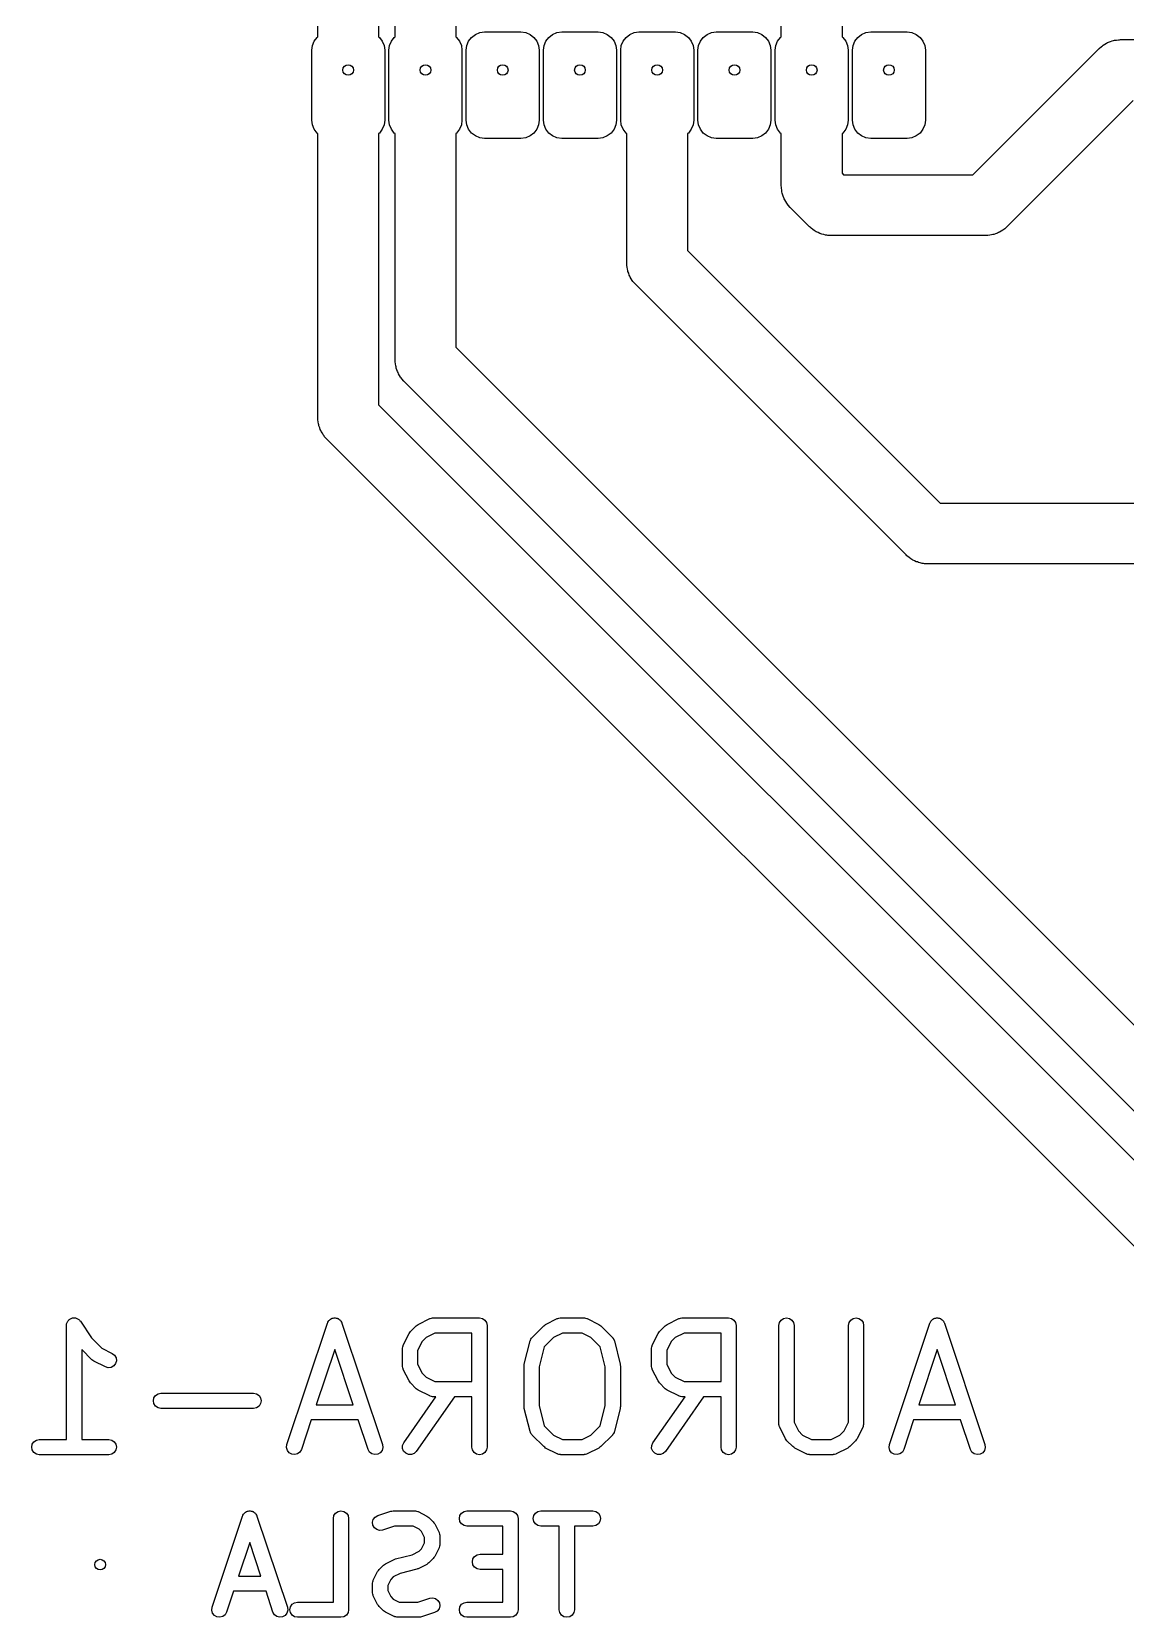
# Model space of a CAD drawing. Extents: x 3.77 to 7.14, y -5.39 to -1.99.
# Drawn here: x 3.765 to 5.181, y -5.328 to -3.275 of the extents above; entities that cross this region are included whole.
import ezdxf

# ---------------------------------------------------------------- set-up
doc = ezdxf.new("R2010")
doc.units = 0
doc.header["$MEASUREMENT"] = 0
doc.layers.add('BLACK', color=7, linetype='CONTINUOUS')

msp = doc.modelspace()

# ---------------------------------------------------------------- linework, layer by layer
at = {"layer": 'BLACK', "linetype": 'CONTINUOUS'}
for p, q in [((4.13092, -3.2876), (4.13467, -3.28271)), ((4.13467, -3.28271), (4.13563, -3.28197)), ((4.13563, -3.28197), (4.13563, -3.26803)), ((4.21437, -3.26803), (4.21437, -3.28197)), ((4.21437, -3.28197), (4.21533, -3.28271)), ((4.21533, -3.28271), (4.21908, -3.2876)), ((4.23092, -3.2876), (4.23467, -3.28271)), ((4.23467, -3.28271), (4.23563, -3.28197)), ((4.23563, -3.28197), (4.23563, -3.26803)), ((4.31437, -3.26803), (4.31437, -3.28197)), ((4.31437, -3.28197), (4.31533, -3.28271)), ((4.31533, -3.28271), (4.31908, -3.2876)), ((4.33092, -3.2876), (4.33467, -3.28271)), ((4.33467, -3.28271), (4.33957, -3.27895)), ((4.33957, -3.27895), (4.34526, -3.27659)), ((4.34526, -3.27659), (4.35138, -3.27579)), ((4.35138, -3.27579), (4.39862, -3.27579)), ((4.39862, -3.27579), (4.40474, -3.27659)), ((4.40474, -3.27659), (4.41043, -3.27895)), ((4.41043, -3.27895), (4.41533, -3.28271)), ((4.41533, -3.28271), (4.41908, -3.2876)), ((4.43092, -3.2876), (4.43467, -3.28271)), ((4.43467, -3.28271), (4.43957, -3.27895)), ((4.43957, -3.27895), (4.44526, -3.27659)), ((4.44526, -3.27659), (4.45138, -3.27579)), ((4.45138, -3.27579), (4.49862, -3.27579)), ((4.49862, -3.27579), (4.50474, -3.27659)), ((4.50474, -3.27659), (4.51043, -3.27895)), ((4.51043, -3.27895), (4.51533, -3.28271)), ((4.51533, -3.28271), (4.51908, -3.2876)), ((4.53092, -3.2876), (4.53467, -3.28271)), ((4.53467, -3.28271), (4.53957, -3.27895)), ((4.53957, -3.27895), (4.54526, -3.27659)), ((4.54526, -3.27659), (4.55138, -3.27579)), ((4.55138, -3.27579), (4.59862, -3.27579)), ((4.59862, -3.27579), (4.60474, -3.27659)), ((4.60474, -3.27659), (4.61043, -3.27895)), ((4.61043, -3.27895), (4.61533, -3.28271)), ((4.61533, -3.28271), (4.61908, -3.2876)), ((4.63092, -3.2876), (4.63467, -3.28271)), ((4.63467, -3.28271), (4.63957, -3.27895)), ((4.63957, -3.27895), (4.64526, -3.27659)), ((4.64526, -3.27659), (4.65138, -3.27579)), ((4.65138, -3.27579), (4.69862, -3.27579)), ((4.69862, -3.27579), (4.70474, -3.27659)), ((4.70474, -3.27659), (4.71043, -3.27895)), ((4.71043, -3.27895), (4.71533, -3.28271)), ((4.71533, -3.28271), (4.71908, -3.2876)), ((4.73092, -3.2876), (4.73467, -3.28271)), ((4.73467, -3.28271), (4.73563, -3.28197)), ((4.73563, -3.28197), (4.73563, -3.26803)), ((4.81437, -3.26803), (4.81437, -3.28197)), ((4.81437, -3.28197), (4.81533, -3.28271)), ((4.81533, -3.28271), (4.81908, -3.2876)), ((4.83092, -3.2876), (4.83467, -3.28271)), ((4.83467, -3.28271), (4.83957, -3.27895)), ((4.83957, -3.27895), (4.84526, -3.27659)), ((4.84526, -3.27659), (4.85138, -3.27579)), ((4.85138, -3.27579), (4.89862, -3.27579)), ((4.89862, -3.27579), (4.90474, -3.27659)), ((4.90474, -3.27659), (4.91043, -3.27895)), ((4.91043, -3.27895), (4.91533, -3.28271)), ((4.91533, -3.28271), (4.91908, -3.2876)), ((4.12776, -3.29941), (4.12856, -3.2933)), ((4.12776, -3.38996), (4.12776, -3.29941)), ((4.12856, -3.2933), (4.13092, -3.2876)), ((4.21908, -3.2876), (4.22144, -3.2933)), ((4.22144, -3.2933), (4.22224, -3.29941)), ((4.22224, -3.29941), (4.22224, -3.38996)), ((4.22776, -3.29941), (4.22856, -3.2933)), ((4.22776, -3.38996), (4.22776, -3.29941)), ((4.22856, -3.2933), (4.23092, -3.2876)), ((4.31908, -3.2876), (4.32144, -3.2933)), ((4.32144, -3.2933), (4.32224, -3.29941)), ((4.32224, -3.29941), (4.32224, -3.38996)), ((4.32776, -3.29941), (4.32856, -3.2933)), ((4.32776, -3.38996), (4.32776, -3.29941)), ((4.32856, -3.2933), (4.33092, -3.2876)), ((4.41908, -3.2876), (4.42144, -3.2933)), ((4.42144, -3.2933), (4.42224, -3.29941)), ((4.42224, -3.29941), (4.42224, -3.38996)), ((4.42776, -3.29941), (4.42856, -3.2933)), ((4.42776, -3.38996), (4.42776, -3.29941)), ((4.42856, -3.2933), (4.43092, -3.2876)), ((4.51908, -3.2876), (4.52144, -3.2933)), ((4.52144, -3.2933), (4.52224, -3.29941)), ((4.52224, -3.29941), (4.52224, -3.38996)), ((4.52776, -3.29941), (4.52856, -3.2933)), ((4.52776, -3.38996), (4.52776, -3.29941)), ((4.52856, -3.2933), (4.53092, -3.2876)), ((4.61908, -3.2876), (4.62144, -3.2933)), ((4.62144, -3.2933), (4.62224, -3.29941)), ((4.62224, -3.29941), (4.62224, -3.38996)), ((4.62776, -3.29941), (4.62856, -3.2933)), ((4.62776, -3.38996), (4.62776, -3.29941)), ((4.62856, -3.2933), (4.63092, -3.2876)), ((4.71908, -3.2876), (4.72144, -3.2933)), ((4.72144, -3.2933), (4.72224, -3.29941)), ((4.72224, -3.29941), (4.72224, -3.38996)), ((4.72776, -3.29941), (4.72856, -3.2933)), ((4.72776, -3.38996), (4.72776, -3.29941)), ((4.72856, -3.2933), (4.73092, -3.2876)), ((4.81908, -3.2876), (4.82144, -3.2933)), ((4.82144, -3.2933), (4.82224, -3.29941)), ((4.82224, -3.29941), (4.82224, -3.38996)), ((4.82776, -3.29941), (4.82856, -3.2933)), ((4.82776, -3.38996), (4.82776, -3.29941)), ((4.82856, -3.2933), (4.83092, -3.2876)), ((4.91908, -3.2876), (4.92144, -3.2933)), ((4.92144, -3.2933), (4.92224, -3.29941)), ((4.92224, -3.29941), (4.92224, -3.38996)), ((4.98369, -3.46063), (5.14716, -3.29716)), ((5.14716, -3.29716), (5.15012, -3.29449)), ((5.15012, -3.29449), (5.15137, -3.29366)), ((5.15137, -3.29366), (5.15251, -3.29269)), ((5.15251, -3.29269), (5.15469, -3.29148)), ((5.15469, -3.29148), (5.15677, -3.2901)), ((5.15677, -3.2901), (5.15816, -3.28955)), ((5.15816, -3.28955), (5.15947, -3.28882)), ((5.15947, -3.28882), (5.16185, -3.28807)), ((5.16185, -3.28807), (5.16417, -3.28715)), ((5.16417, -3.28715), (5.16564, -3.28688)), ((5.16564, -3.28688), (5.16707, -3.28644)), ((5.16707, -3.28644), (5.16956, -3.28618)), ((5.16956, -3.28618), (5.17201, -3.28574)), ((5.17201, -3.28574), (5.17351, -3.28578)), ((5.17351, -3.28578), (5.175, -3.28563)), ((5.175, -3.28563), (5.19652, -3.28563)), ((5.19131, -3.36437), (5.02784, -3.52784)), ((4.12856, -3.39607), (4.12776, -3.38996)), ((4.13092, -3.40177), (4.12856, -3.39607)), ((4.13467, -3.40666), (4.13092, -3.40177)), ((4.13563, -3.4074), (4.13467, -3.40666)), ((4.13563, -3.775), (4.13563, -3.4074)), ((4.21533, -3.40666), (4.21437, -3.4074)), ((4.21437, -3.4074), (4.21437, -3.75869)), ((4.21908, -3.40177), (4.21533, -3.40666)), ((4.22144, -3.39607), (4.21908, -3.40177)), ((4.22224, -3.38996), (4.22144, -3.39607)), ((4.22856, -3.39607), (4.22776, -3.38996)), ((4.23092, -3.40177), (4.22856, -3.39607)), ((4.23467, -3.40666), (4.23092, -3.40177)), ((4.23563, -3.4074), (4.23467, -3.40666)), ((4.23563, -3.7), (4.23563, -3.4074)), ((4.31533, -3.40666), (4.31437, -3.4074)), ((4.31437, -3.4074), (4.31437, -3.68369)), ((4.31908, -3.40177), (4.31533, -3.40666)), ((4.32144, -3.39607), (4.31908, -3.40177)), ((4.32224, -3.38996), (4.32144, -3.39607)), ((4.32856, -3.39607), (4.32776, -3.38996)), ((4.33092, -3.40177), (4.32856, -3.39607)), ((4.33467, -3.40666), (4.33092, -3.40177)), ((4.33957, -3.41042), (4.33467, -3.40666)), ((4.41533, -3.40666), (4.41043, -3.41042)), ((4.41908, -3.40177), (4.41533, -3.40666)), ((4.42144, -3.39607), (4.41908, -3.40177)), ((4.42224, -3.38996), (4.42144, -3.39607)), ((4.42856, -3.39607), (4.42776, -3.38996)), ((4.43092, -3.40177), (4.42856, -3.39607)), ((4.43467, -3.40666), (4.43092, -3.40177)), ((4.43957, -3.41042), (4.43467, -3.40666)), ((4.51533, -3.40666), (4.51043, -3.41042)), ((4.51908, -3.40177), (4.51533, -3.40666)), ((4.52144, -3.39607), (4.51908, -3.40177)), ((4.52224, -3.38996), (4.52144, -3.39607)), ((4.52856, -3.39607), (4.52776, -3.38996)), ((4.53092, -3.40177), (4.52856, -3.39607)), ((4.53467, -3.40666), (4.53092, -3.40177)), ((4.53563, -3.4074), (4.53467, -3.40666)), ((4.53563, -3.575), (4.53563, -3.4074)), ((4.61533, -3.40666), (4.61437, -3.4074)), ((4.61437, -3.4074), (4.61437, -3.55869)), ((4.61908, -3.40177), (4.61533, -3.40666)), ((4.62144, -3.39607), (4.61908, -3.40177)), ((4.62224, -3.38996), (4.62144, -3.39607)), ((4.62856, -3.39607), (4.62776, -3.38996)), ((4.63092, -3.40177), (4.62856, -3.39607)), ((4.63467, -3.40666), (4.63092, -3.40177)), ((4.63957, -3.41042), (4.63467, -3.40666)), ((4.71533, -3.40666), (4.71043, -3.41042)), ((4.71908, -3.40177), (4.71533, -3.40666)), ((4.72144, -3.39607), (4.71908, -3.40177)), ((4.72224, -3.38996), (4.72144, -3.39607)), ((4.72856, -3.39607), (4.72776, -3.38996)), ((4.73092, -3.40177), (4.72856, -3.39607)), ((4.73467, -3.40666), (4.73092, -3.40177)), ((4.73563, -3.4074), (4.73467, -3.40666)), ((4.73563, -3.475), (4.73563, -3.4074)), ((4.81533, -3.40666), (4.81437, -3.4074)), ((4.81437, -3.4074), (4.81437, -3.45869)), ((4.81908, -3.40177), (4.81533, -3.40666)), ((4.82144, -3.39607), (4.81908, -3.40177)), ((4.82224, -3.38996), (4.82144, -3.39607)), ((4.82856, -3.39607), (4.82776, -3.38996)), ((4.83092, -3.40177), (4.82856, -3.39607)), ((4.83467, -3.40666), (4.83092, -3.40177)), ((4.83957, -3.41042), (4.83467, -3.40666)), ((4.91533, -3.40666), (4.91043, -3.41042)), ((4.91908, -3.40177), (4.91533, -3.40666)), ((4.92144, -3.39607), (4.91908, -3.40177)), ((4.92224, -3.38996), (4.92144, -3.39607)), ((4.34526, -3.41278), (4.33957, -3.41042)), ((4.35138, -3.41358), (4.34526, -3.41278)), ((4.39862, -3.41358), (4.35138, -3.41358)), ((4.40474, -3.41278), (4.39862, -3.41358)), ((4.41043, -3.41042), (4.40474, -3.41278)), ((4.44526, -3.41278), (4.43957, -3.41042)), ((4.45138, -3.41358), (4.44526, -3.41278)), ((4.49862, -3.41358), (4.45138, -3.41358)), ((4.50474, -3.41278), (4.49862, -3.41358)), ((4.51043, -3.41042), (4.50474, -3.41278)), ((4.64526, -3.41278), (4.63957, -3.41042)), ((4.65138, -3.41358), (4.64526, -3.41278)), ((4.69862, -3.41358), (4.65138, -3.41358)), ((4.70474, -3.41278), (4.69862, -3.41358)), ((4.71043, -3.41042), (4.70474, -3.41278)), ((4.84526, -3.41278), (4.83957, -3.41042)), ((4.85138, -3.41358), (4.84526, -3.41278)), ((4.89862, -3.41358), (4.85138, -3.41358)), ((4.90474, -3.41278), (4.89862, -3.41358)), ((4.91043, -3.41042), (4.90474, -3.41278)), ((4.81437, -3.45869), (4.81631, -3.46063)), ((4.81631, -3.46063), (4.98369, -3.46063)), ((4.73578, -3.47649), (4.73563, -3.475)), ((4.73574, -3.47799), (4.73578, -3.47649)), ((4.73618, -3.48044), (4.73574, -3.47799)), ((4.73644, -3.48293), (4.73618, -3.48044)), ((4.73688, -3.48436), (4.73644, -3.48293)), ((4.73715, -3.48583), (4.73688, -3.48436)), ((4.73807, -3.48815), (4.73715, -3.48583)), ((4.73882, -3.49053), (4.73807, -3.48815)), ((4.73955, -3.49184), (4.73882, -3.49053)), ((4.7401, -3.49323), (4.73955, -3.49184)), ((4.74148, -3.49531), (4.7401, -3.49323)), ((4.74269, -3.49749), (4.74148, -3.49531)), ((4.74366, -3.49863), (4.74269, -3.49749)), ((4.74449, -3.49988), (4.74366, -3.49863)), ((4.74716, -3.50284), (4.74449, -3.49988)), ((4.77216, -3.52784), (4.74716, -3.50284)), ((4.77332, -3.52879), (4.77216, -3.52784)), ((4.77436, -3.52987), (4.77332, -3.52879)), ((4.7764, -3.5313), (4.77436, -3.52987)), ((5.02488, -3.53051), (5.02363, -3.53134)), ((5.02784, -3.52784), (5.02488, -3.53051)), ((4.77833, -3.53287), (4.7764, -3.5313)), ((4.77966, -3.53357), (4.77833, -3.53287)), ((4.78089, -3.53442), (4.77966, -3.53357)), ((4.78319, -3.53541), (4.78089, -3.53442)), ((4.7854, -3.53656), (4.78319, -3.53541)), ((4.78684, -3.53697), (4.7854, -3.53656)), ((4.78821, -3.53756), (4.78684, -3.53697)), ((4.79066, -3.53807), (4.78821, -3.53756)), ((4.79305, -3.53875), (4.79066, -3.53807)), ((4.79455, -3.53887), (4.79305, -3.53875)), ((4.79602, -3.53917), (4.79455, -3.53887)), ((4.8, -3.53937), (4.79602, -3.53917)), ((5, -3.53937), (4.8, -3.53937)), ((5.00149, -3.53922), (5, -3.53937)), ((5.00299, -3.53926), (5.00149, -3.53922)), ((5.00544, -3.53882), (5.00299, -3.53926)), ((5.00793, -3.53856), (5.00544, -3.53882)), ((5.00936, -3.53812), (5.00793, -3.53856)), ((5.01083, -3.53785), (5.00936, -3.53812)), ((5.01315, -3.53693), (5.01083, -3.53785)), ((5.01553, -3.53618), (5.01315, -3.53693)), ((5.01684, -3.53545), (5.01553, -3.53618)), ((5.01823, -3.5349), (5.01684, -3.53545)), ((5.02031, -3.53352), (5.01823, -3.5349)), ((5.02249, -3.53231), (5.02031, -3.53352)), ((5.02363, -3.53134), (5.02249, -3.53231)), ((4.61437, -3.55869), (4.94131, -3.88563)), ((4.53578, -3.57649), (4.53563, -3.575)), ((4.53574, -3.57799), (4.53578, -3.57649)), ((4.53618, -3.58044), (4.53574, -3.57799)), ((4.53644, -3.58293), (4.53618, -3.58044)), ((4.53688, -3.58436), (4.53644, -3.58293)), ((4.53715, -3.58583), (4.53688, -3.58436)), ((4.53807, -3.58815), (4.53715, -3.58583)), ((4.53882, -3.59053), (4.53807, -3.58815)), ((4.53955, -3.59184), (4.53882, -3.59053)), ((4.5401, -3.59323), (4.53955, -3.59184)), ((4.54148, -3.59531), (4.5401, -3.59323)), ((4.54269, -3.59749), (4.54148, -3.59531)), ((4.54366, -3.59863), (4.54269, -3.59749)), ((4.54449, -3.59988), (4.54366, -3.59863)), ((4.54716, -3.60284), (4.54449, -3.59988)), ((4.89716, -3.95284), (4.54716, -3.60284)), ((4.31437, -3.68369), (5.40843, -4.77776)), ((4.23578, -3.70149), (4.23563, -3.7)), ((4.23574, -3.70299), (4.23578, -3.70149)), ((4.23618, -3.70544), (4.23574, -3.70299)), ((4.23644, -3.70793), (4.23618, -3.70544)), ((4.23688, -3.70936), (4.23644, -3.70793)), ((4.23715, -3.71083), (4.23688, -3.70936)), ((4.23807, -3.71315), (4.23715, -3.71083)), ((4.23882, -3.71553), (4.23807, -3.71315)), ((4.23955, -3.71684), (4.23882, -3.71553)), ((4.2401, -3.71823), (4.23955, -3.71684)), ((4.24148, -3.72031), (4.2401, -3.71823)), ((4.24269, -3.72249), (4.24148, -3.72031)), ((4.24366, -3.72363), (4.24269, -3.72249)), ((4.24449, -3.72488), (4.24366, -3.72363)), ((4.24716, -3.72784), (4.24449, -3.72488)), ((5.36429, -4.84496), (4.24716, -3.72784)), ((4.13578, -3.77649), (4.13563, -3.775)), ((4.13574, -3.77799), (4.13578, -3.77649)), ((4.21437, -3.75869), (5.43343, -4.97776)), ((4.13618, -3.78044), (4.13574, -3.77799)), ((4.13644, -3.78293), (4.13618, -3.78044)), ((4.13688, -3.78436), (4.13644, -3.78293)), ((4.13715, -3.78583), (4.13688, -3.78436)), ((4.13807, -3.78815), (4.13715, -3.78583)), ((4.13882, -3.79053), (4.13807, -3.78815)), ((4.13955, -3.79184), (4.13882, -3.79053)), ((4.1401, -3.79323), (4.13955, -3.79184)), ((4.14148, -3.79531), (4.1401, -3.79323)), ((4.14269, -3.79749), (4.14148, -3.79531)), ((4.14366, -3.79863), (4.14269, -3.79749)), ((4.14449, -3.79988), (4.14366, -3.79863)), ((4.14716, -3.80284), (4.14449, -3.79988)), ((5.38929, -5.04496), (4.14716, -3.80284)), ((4.94131, -3.88563), (5.19652, -3.88563)), ((4.89832, -3.95379), (4.89716, -3.95284)), ((4.89936, -3.95487), (4.89832, -3.95379)), ((4.9014, -3.9563), (4.89936, -3.95487)), ((4.90333, -3.95787), (4.9014, -3.9563)), ((4.90466, -3.95857), (4.90333, -3.95787)), ((4.90589, -3.95942), (4.90466, -3.95857)), ((4.90819, -3.96041), (4.90589, -3.95942)), ((4.9104, -3.96156), (4.90819, -3.96041)), ((4.91184, -3.96197), (4.9104, -3.96156)), ((4.91321, -3.96256), (4.91184, -3.96197)), ((4.91566, -3.96307), (4.91321, -3.96256)), ((4.91805, -3.96375), (4.91566, -3.96307)), ((4.91955, -3.96387), (4.91805, -3.96375)), ((4.92102, -3.96417), (4.91955, -3.96387)), ((4.925, -3.96437), (4.92102, -3.96417)), ((5.19652, -3.96437), (4.925, -3.96437)), ((3.81079, -4.94755), (3.81098, -4.94661)), ((3.81098, -4.94661), (3.81152, -4.9458)), ((3.81152, -4.9458), (3.81189, -4.9449)), ((3.81189, -4.9449), (3.81257, -4.94422)), ((3.81257, -4.94422), (3.81311, -4.94342)), ((3.81311, -4.94342), (3.81392, -4.94287)), ((3.81392, -4.94287), (3.81461, -4.94219)), ((3.81461, -4.94219), (3.8155, -4.94182)), ((3.8155, -4.94182), (3.8163, -4.94128)), ((3.8163, -4.94128), (3.81726, -4.94109)), ((3.81726, -4.94109), (3.81816, -4.94072)), ((3.81816, -4.94072), (3.81912, -4.94072)), ((3.81912, -4.94072), (3.82007, -4.94053)), ((3.82007, -4.94053), (3.82103, -4.94072)), ((3.82103, -4.94072), (3.822, -4.94072)), ((3.822, -4.94072), (3.82289, -4.94109)), ((3.82289, -4.94109), (3.82384, -4.94128)), ((3.82384, -4.94128), (3.82465, -4.94182)), ((3.82465, -4.94182), (3.82555, -4.9422)), ((3.82555, -4.9422), (3.82623, -4.94288)), ((3.82623, -4.94288), (3.82703, -4.94342)), ((3.82703, -4.94342), (3.82757, -4.94423)), ((3.82757, -4.94423), (3.82826, -4.94492)), ((3.82826, -4.94492), (3.84272, -4.9666)), ((4.0957, -5.10474), (4.14819, -4.94726)), ((4.14819, -4.94726), (4.14854, -4.94665)), ((4.14854, -4.94665), (4.14872, -4.94597)), ((4.14872, -4.94597), (4.14948, -4.945)), ((4.14948, -4.945), (4.15009, -4.94393)), ((4.15009, -4.94393), (4.15065, -4.94349)), ((4.15065, -4.94349), (4.15108, -4.94294)), ((4.15108, -4.94294), (4.15215, -4.94233)), ((4.15215, -4.94233), (4.15313, -4.94157)), ((4.15313, -4.94157), (4.1538, -4.94139)), ((4.1538, -4.94139), (4.15441, -4.94104)), ((4.15441, -4.94104), (4.15564, -4.94088)), ((4.15564, -4.94088), (4.15683, -4.94056)), ((4.15683, -4.94056), (4.15753, -4.94065)), ((4.15753, -4.94065), (4.15822, -4.94056)), ((4.15822, -4.94056), (4.15942, -4.94088)), ((4.15942, -4.94088), (4.16064, -4.94104)), ((4.16064, -4.94104), (4.16125, -4.94139)), ((4.16125, -4.94139), (4.16193, -4.94157)), ((4.16193, -4.94157), (4.1629, -4.94233)), ((4.1629, -4.94233), (4.16398, -4.94294)), ((4.16398, -4.94294), (4.16441, -4.94349)), ((4.16441, -4.94349), (4.16496, -4.94393)), ((4.16496, -4.94393), (4.16557, -4.945)), ((4.16557, -4.945), (4.16633, -4.94597)), ((4.16633, -4.94597), (4.16652, -4.94665)), ((4.16652, -4.94665), (4.16686, -4.94726)), ((4.16686, -4.94726), (4.21936, -5.10474)), ((4.26561, -4.94907), (4.28061, -4.94157)), ((4.28061, -4.94157), (4.28095, -4.94148)), ((4.28095, -4.94148), (4.28124, -4.94128)), ((4.28124, -4.94128), (4.28279, -4.94097)), ((4.28279, -4.94097), (4.28431, -4.94056)), ((4.28431, -4.94056), (4.28466, -4.9406)), ((4.28466, -4.9406), (4.28501, -4.94053)), ((4.28501, -4.94053), (4.345, -4.94053)), ((4.345, -4.94053), (4.34877, -4.94128)), ((4.34877, -4.94128), (4.35196, -4.94342)), ((4.35196, -4.94342), (4.3541, -4.94661)), ((4.3541, -4.94661), (4.35485, -4.95037)), ((4.43059, -4.94907), (4.44559, -4.94157)), ((4.44559, -4.94157), (4.44593, -4.94148)), ((4.44593, -4.94148), (4.44622, -4.94128)), ((4.44622, -4.94128), (4.44777, -4.94097)), ((4.44777, -4.94097), (4.44929, -4.94056)), ((4.44929, -4.94056), (4.44964, -4.9406)), ((4.44964, -4.9406), (4.44999, -4.94053)), ((4.44999, -4.94053), (4.47999, -4.94053)), ((4.47999, -4.94053), (4.48033, -4.9406)), ((4.48033, -4.9406), (4.48068, -4.94056)), ((4.48068, -4.94056), (4.48221, -4.94097)), ((4.48221, -4.94097), (4.48375, -4.94128)), ((4.48375, -4.94128), (4.48405, -4.94148)), ((4.48405, -4.94148), (4.48439, -4.94157)), ((4.48439, -4.94157), (4.49939, -4.94907)), ((4.58807, -4.94907), (4.60307, -4.94157)), ((4.60307, -4.94157), (4.60341, -4.94148)), ((4.60341, -4.94148), (4.6037, -4.94128)), ((4.6037, -4.94128), (4.60525, -4.94097)), ((4.60525, -4.94097), (4.60677, -4.94056)), ((4.60677, -4.94056), (4.60712, -4.9406)), ((4.60712, -4.9406), (4.60747, -4.94053)), ((4.60747, -4.94053), (4.66746, -4.94053)), ((4.66746, -4.94053), (4.67123, -4.94128)), ((4.67123, -4.94128), (4.67442, -4.94342)), ((4.67442, -4.94342), (4.67656, -4.94661)), ((4.67656, -4.94661), (4.67731, -4.95037)), ((4.73261, -4.95037), (4.73336, -4.94661)), ((4.73336, -4.94661), (4.73549, -4.94342)), ((4.73549, -4.94342), (4.73869, -4.94128)), ((4.73869, -4.94128), (4.74245, -4.94053)), ((4.74245, -4.94053), (4.74622, -4.94128)), ((4.74622, -4.94128), (4.74941, -4.94342)), ((4.74941, -4.94342), (4.75155, -4.94661)), ((4.75155, -4.94661), (4.7523, -4.95037)), ((4.8226, -4.95037), (4.82335, -4.94661)), ((4.82335, -4.94661), (4.82548, -4.94342)), ((4.82548, -4.94342), (4.82868, -4.94128)), ((4.82868, -4.94128), (4.83244, -4.94053)), ((4.83244, -4.94053), (4.83621, -4.94128)), ((4.83621, -4.94128), (4.8394, -4.94342)), ((4.8394, -4.94342), (4.84154, -4.94661)), ((4.84154, -4.94661), (4.84229, -4.95037)), ((4.8756, -5.10474), (4.92809, -4.94726)), ((4.92809, -4.94726), (4.92844, -4.94665)), ((4.92844, -4.94665), (4.92863, -4.94597)), ((4.92863, -4.94597), (4.92938, -4.945)), ((4.92938, -4.945), (4.92999, -4.94393)), ((4.92999, -4.94393), (4.93055, -4.94349)), ((4.93055, -4.94349), (4.93098, -4.94294)), ((4.93098, -4.94294), (4.93205, -4.94233)), ((4.93205, -4.94233), (4.93303, -4.94157)), ((4.93303, -4.94157), (4.93371, -4.94139)), ((4.93371, -4.94139), (4.93432, -4.94104)), ((4.93432, -4.94104), (4.93554, -4.94088)), ((4.93554, -4.94088), (4.93673, -4.94056)), ((4.93673, -4.94056), (4.93743, -4.94065)), ((4.93743, -4.94065), (4.93813, -4.94056)), ((4.93813, -4.94056), (4.93932, -4.94088)), ((4.93932, -4.94088), (4.94054, -4.94104)), ((4.94054, -4.94104), (4.94115, -4.94139)), ((4.94115, -4.94139), (4.94183, -4.94157)), ((4.94183, -4.94157), (4.94281, -4.94233)), ((4.94281, -4.94233), (4.94388, -4.94294)), ((4.94388, -4.94294), (4.94431, -4.94349)), ((4.94431, -4.94349), (4.94487, -4.94393)), ((4.94487, -4.94393), (4.94548, -4.945)), ((4.94548, -4.945), (4.94623, -4.94597)), ((4.94623, -4.94597), (4.94642, -4.94665)), ((4.94642, -4.94665), (4.94677, -4.94726)), ((4.94677, -4.94726), (4.99926, -5.10474)), ((3.81023, -4.95037), (3.81042, -4.94942)), ((3.81023, -5.09801), (3.81023, -4.95037)), ((3.81042, -4.94844), (3.81079, -4.94755)), ((3.81042, -4.94942), (3.81042, -4.94844)), ((3.84272, -4.9666), (3.8559, -4.97978)), ((4.24621, -4.97597), (4.25371, -4.96097)), ((4.25371, -4.96097), (4.25468, -4.95972)), ((4.25468, -4.95972), (4.25555, -4.95841)), ((4.25555, -4.95841), (4.26305, -4.95091)), ((4.26305, -4.95091), (4.26437, -4.95004)), ((4.26437, -4.95004), (4.26561, -4.94907)), ((4.27584, -4.96596), (4.2706, -4.9712)), ((4.28733, -4.96022), (4.27584, -4.96596)), ((4.33516, -4.96022), (4.28733, -4.96022)), ((4.33516, -5.02302), (4.33516, -4.96022)), ((4.35485, -4.95037), (4.35485, -5.10786)), ((4.41157, -4.9681), (4.41209, -4.96701)), ((4.41209, -4.96701), (4.41263, -4.96652)), ((4.41263, -4.96652), (4.41303, -4.96591)), ((4.41303, -4.96591), (4.42803, -4.95091)), ((4.42803, -4.95091), (4.42934, -4.95004)), ((4.44082, -4.96596), (4.42888, -4.9779)), ((4.42934, -4.95004), (4.43059, -4.94907)), ((4.45231, -4.96022), (4.44082, -4.96596)), ((4.47766, -4.96022), (4.45231, -4.96022)), ((4.48915, -4.96596), (4.47766, -4.96022)), ((4.5011, -4.9779), (4.48915, -4.96596)), ((4.49939, -4.94907), (4.50063, -4.95004)), ((4.50063, -4.95004), (4.50194, -4.95091)), ((4.50194, -4.95091), (4.51694, -4.96591)), ((4.51694, -4.96591), (4.51735, -4.96652)), ((4.51735, -4.96652), (4.51789, -4.96701)), ((4.51789, -4.96701), (4.51841, -4.9681)), ((4.56867, -4.97597), (4.57617, -4.96097)), ((4.57617, -4.96097), (4.57714, -4.95972)), ((4.57714, -4.95972), (4.57801, -4.95841)), ((4.57801, -4.95841), (4.58551, -4.95091)), ((4.58551, -4.95091), (4.58682, -4.95004)), ((4.58682, -4.95004), (4.58807, -4.94907)), ((4.5983, -4.96596), (4.59306, -4.9712)), ((4.60979, -4.96022), (4.5983, -4.96596)), ((4.65762, -4.96022), (4.60979, -4.96022)), ((4.65762, -5.02302), (4.65762, -4.96022)), ((4.67731, -4.95037), (4.67731, -5.10786)), ((4.73261, -5.07786), (4.73261, -4.95037)), ((4.7523, -4.95037), (4.7523, -5.07554)), ((4.8226, -5.07554), (4.8226, -4.95037)), ((4.84229, -4.95037), (4.84229, -5.07786)), ((3.84311, -4.99483), (3.82991, -4.98164)), ((3.82991, -4.98164), (3.82991, -5.09801)), ((3.8559, -4.97978), (3.86947, -4.98657)), ((3.86947, -4.98657), (3.8725, -4.98892)), ((4.15753, -4.9815), (4.13369, -5.05302)), ((4.18137, -5.05302), (4.15753, -4.9815)), ((4.24517, -4.98037), (4.24524, -4.98002)), ((4.24517, -5.00287), (4.24517, -4.98037)), ((4.2452, -4.97967), (4.24561, -4.97815)), ((4.24524, -4.98002), (4.2452, -4.97967)), ((4.24561, -4.97815), (4.24592, -4.9766)), ((4.24592, -4.9766), (4.24612, -4.97631)), ((4.24612, -4.97631), (4.24621, -4.97597)), ((4.2706, -4.9712), (4.26486, -4.98269)), ((4.26486, -4.98269), (4.26486, -5.00054)), ((4.40295, -5.00048), (4.41045, -4.97048)), ((4.41045, -4.97048), (4.41076, -4.96982)), ((4.41076, -4.96982), (4.4109, -4.96911)), ((4.4109, -4.96911), (4.41157, -4.9681)), ((4.42888, -4.9779), (4.42234, -5.00408)), ((4.50764, -5.00408), (4.5011, -4.9779)), ((4.51841, -4.9681), (4.51908, -4.96911)), ((4.51908, -4.96911), (4.51922, -4.96982)), ((4.51922, -4.96982), (4.51953, -4.97048)), ((4.51953, -4.97048), (4.52703, -5.00048)), ((4.56763, -4.98037), (4.5677, -4.98002)), ((4.56763, -5.00287), (4.56763, -4.98037)), ((4.56766, -4.97967), (4.56807, -4.97815)), ((4.5677, -4.98002), (4.56766, -4.97967)), ((4.56807, -4.97815), (4.56838, -4.9766)), ((4.56838, -4.9766), (4.56858, -4.97631)), ((4.56858, -4.97631), (4.56867, -4.97597)), ((4.59306, -4.9712), (4.58732, -4.98269)), ((4.58732, -4.98269), (4.58732, -5.00054)), ((4.93743, -4.9815), (4.91359, -5.05302)), ((4.96127, -5.05302), (4.93743, -4.9815)), ((3.84442, -4.99571), (3.84311, -4.99483)), ((3.84566, -4.99667), (3.84442, -4.99571)), ((3.86066, -5.00417), (3.84566, -4.99667)), ((3.86437, -5.00519), (3.86066, -5.00417)), ((3.86818, -5.00471), (3.86437, -5.00519)), ((3.87151, -5.0028), (3.86818, -5.00471)), ((3.87387, -4.99977), (3.87151, -5.0028)), ((3.8725, -4.98892), (3.8744, -4.99226)), ((3.87488, -4.99607), (3.87387, -4.99977)), ((3.8744, -4.99226), (3.87488, -4.99607)), ((4.24524, -5.00322), (4.24517, -5.00287)), ((4.2452, -5.00357), (4.24524, -5.00322)), ((4.24561, -5.00509), (4.2452, -5.00357)), ((4.24592, -5.00663), (4.24561, -5.00509)), ((4.24612, -5.00693), (4.24592, -5.00663)), ((4.24621, -5.00727), (4.24612, -5.00693)), ((4.25371, -5.02227), (4.24621, -5.00727)), ((4.26486, -5.00054), (4.2706, -5.01204)), ((4.40265, -5.00287), (4.40289, -5.00169)), ((4.40265, -5.05536), (4.40265, -5.00287)), ((4.40289, -5.00169), (4.40295, -5.00048)), ((4.42234, -5.00408), (4.42234, -5.05415)), ((4.50764, -5.05415), (4.50764, -5.00408)), ((4.52703, -5.00048), (4.52709, -5.00169)), ((4.52709, -5.00169), (4.52732, -5.00287)), ((4.52732, -5.00287), (4.52732, -5.05536)), ((4.5677, -5.00322), (4.56763, -5.00287)), ((4.56766, -5.00357), (4.5677, -5.00322)), ((4.56807, -5.00509), (4.56766, -5.00357)), ((4.56838, -5.00663), (4.56807, -5.00509)), ((4.56858, -5.00693), (4.56838, -5.00663)), ((4.56867, -5.00727), (4.56858, -5.00693)), ((4.57617, -5.02227), (4.56867, -5.00727)), ((4.58732, -5.00054), (4.59306, -5.01204)), ((4.25468, -5.02351), (4.25371, -5.02227)), ((4.25555, -5.02483), (4.25468, -5.02351)), ((4.26305, -5.03233), (4.25555, -5.02483)), ((4.2706, -5.01204), (4.27584, -5.01728)), ((4.27584, -5.01728), (4.28733, -5.02302)), ((4.28733, -5.02302), (4.33516, -5.02302)), ((4.57714, -5.02351), (4.57617, -5.02227)), ((4.57801, -5.02483), (4.57714, -5.02351)), ((4.58551, -5.03233), (4.57801, -5.02483)), ((4.59306, -5.01204), (4.5983, -5.01728)), ((4.5983, -5.01728), (4.60979, -5.02302)), ((4.60979, -5.02302), (4.65762, -5.02302)), ((3.92271, -5.04786), (3.92346, -5.0441)), ((3.92346, -5.05163), (3.92271, -5.04786)), ((3.92346, -5.0441), (3.9256, -5.0409)), ((3.9256, -5.0409), (3.92879, -5.03877)), ((3.92879, -5.03877), (3.93256, -5.03802)), ((3.93256, -5.03802), (4.05254, -5.03802)), ((4.05254, -5.03802), (4.05631, -5.03877)), ((4.05631, -5.03877), (4.0595, -5.0409)), ((4.0595, -5.0409), (4.06163, -5.0441)), ((4.06163, -5.0441), (4.06238, -5.04786)), ((4.06238, -5.04786), (4.06163, -5.05163)), ((4.24695, -5.10221), (4.2886, -5.04271)), ((4.26437, -5.0332), (4.26305, -5.03233)), ((4.31263, -5.04271), (4.26308, -5.1135)), ((4.26561, -5.03417), (4.26437, -5.0332)), ((4.28061, -5.04167), (4.26561, -5.03417)), ((4.28095, -5.04176), (4.28061, -5.04167)), ((4.28124, -5.04196), (4.28095, -5.04176)), ((4.28279, -5.04227), (4.28124, -5.04196)), ((4.28431, -5.04268), (4.28279, -5.04227)), ((4.28466, -5.04264), (4.28431, -5.04268)), ((4.28501, -5.04271), (4.28466, -5.04264)), ((4.2886, -5.04271), (4.28501, -5.04271)), ((4.33516, -5.04271), (4.31263, -5.04271)), ((4.33516, -5.10786), (4.33516, -5.04271)), ((4.56941, -5.10221), (4.61106, -5.04271)), ((4.58682, -5.0332), (4.58551, -5.03233)), ((4.63509, -5.04271), (4.58554, -5.1135)), ((4.58807, -5.03417), (4.58682, -5.0332)), ((4.60307, -5.04167), (4.58807, -5.03417)), ((4.60341, -5.04176), (4.60307, -5.04167)), ((4.6037, -5.04196), (4.60341, -5.04176)), ((4.60525, -5.04227), (4.6037, -5.04196)), ((4.60677, -5.04268), (4.60525, -5.04227)), ((4.60712, -5.04264), (4.60677, -5.04268)), ((4.60747, -5.04271), (4.60712, -5.04264)), ((4.61106, -5.04271), (4.60747, -5.04271)), ((4.65762, -5.04271), (4.63509, -5.04271)), ((4.65762, -5.10786), (4.65762, -5.04271)), ((3.9256, -5.05482), (3.92346, -5.05163)), ((3.92879, -5.05696), (3.9256, -5.05482)), ((3.93256, -5.05771), (3.92879, -5.05696)), ((4.05254, -5.05771), (3.93256, -5.05771)), ((4.05631, -5.05696), (4.05254, -5.05771)), ((4.0595, -5.05482), (4.05631, -5.05696)), ((4.06163, -5.05163), (4.0595, -5.05482)), ((4.13369, -5.05302), (4.18137, -5.05302)), ((4.40289, -5.05654), (4.40265, -5.05536)), ((4.40295, -5.05775), (4.40289, -5.05654)), ((4.41045, -5.08775), (4.40295, -5.05775)), ((4.42234, -5.05415), (4.42888, -5.08033)), ((4.5011, -5.08033), (4.50764, -5.05415)), ((4.52703, -5.05775), (4.51953, -5.08775)), ((4.52709, -5.05654), (4.52703, -5.05775)), ((4.52732, -5.05536), (4.52709, -5.05654)), ((4.91359, -5.05302), (4.96127, -5.05302)), ((4.12713, -5.0727), (4.11437, -5.11097)), ((4.18793, -5.0727), (4.12713, -5.0727)), ((4.20068, -5.11097), (4.18793, -5.0727)), ((4.41076, -5.08841), (4.41045, -5.08775)), ((4.4109, -5.08912), (4.41076, -5.08841)), ((4.41157, -5.09013), (4.4109, -5.08912)), ((4.41209, -5.09122), (4.41157, -5.09013)), ((4.42888, -5.08033), (4.44082, -5.09227)), ((4.48915, -5.09227), (4.5011, -5.08033)), ((4.51841, -5.09013), (4.51789, -5.09122)), ((4.51908, -5.08912), (4.51841, -5.09013)), ((4.51922, -5.08841), (4.51908, -5.08912)), ((4.51953, -5.08775), (4.51922, -5.08841)), ((4.73268, -5.07821), (4.73261, -5.07786)), ((4.73264, -5.07856), (4.73268, -5.07821)), ((4.73305, -5.08008), (4.73264, -5.07856)), ((4.73336, -5.08163), (4.73305, -5.08008)), ((4.73356, -5.08192), (4.73336, -5.08163)), ((4.73365, -5.08226), (4.73356, -5.08192)), ((4.74115, -5.09726), (4.73365, -5.08226)), ((4.7523, -5.07554), (4.75804, -5.08703)), ((4.75804, -5.08703), (4.76328, -5.09227)), ((4.81161, -5.09227), (4.81685, -5.08703)), ((4.81685, -5.08703), (4.8226, -5.07554)), ((4.84125, -5.08226), (4.83375, -5.09726)), ((4.84134, -5.08192), (4.84125, -5.08226)), ((4.84154, -5.08163), (4.84134, -5.08192)), ((4.84184, -5.08008), (4.84154, -5.08163)), ((4.84226, -5.07856), (4.84184, -5.08008)), ((4.84229, -5.07786), (4.84222, -5.07821)), ((4.84222, -5.07821), (4.84226, -5.07856)), ((4.90703, -5.0727), (4.89427, -5.11097)), ((4.96783, -5.0727), (4.90703, -5.0727)), ((4.98059, -5.11097), (4.96783, -5.0727)), ((3.76523, -5.10786), (3.76598, -5.10409)), ((3.76598, -5.11162), (3.76523, -5.10786)), ((3.76598, -5.10409), (3.76812, -5.1009)), ((3.76812, -5.1009), (3.77131, -5.09876)), ((3.77131, -5.09876), (3.77507, -5.09801)), ((3.77507, -5.09801), (3.81023, -5.09801)), ((3.82991, -5.09801), (3.86506, -5.09801)), ((3.86506, -5.09801), (3.86883, -5.09876)), ((3.86883, -5.09876), (3.87202, -5.1009)), ((3.87202, -5.1009), (3.87416, -5.10409)), ((3.87416, -5.10409), (3.87491, -5.10786)), ((3.87491, -5.10786), (3.87416, -5.11162)), ((4.09522, -5.10855), (4.0957, -5.10474)), ((4.09623, -5.11226), (4.09522, -5.10855)), ((4.11437, -5.11097), (4.11247, -5.1143)), ((4.20259, -5.1143), (4.20068, -5.11097)), ((4.21984, -5.10855), (4.21882, -5.11226)), ((4.21936, -5.10474), (4.21984, -5.10855)), ((4.24532, -5.10957), (4.24541, -5.10573)), ((4.24671, -5.11314), (4.24532, -5.10957)), ((4.24541, -5.10573), (4.24695, -5.10221)), ((4.33591, -5.11162), (4.33516, -5.10786)), ((4.35485, -5.10786), (4.3541, -5.11162)), ((4.41263, -5.09171), (4.41209, -5.09122)), ((4.41303, -5.09232), (4.41263, -5.09171)), ((4.42803, -5.10732), (4.41303, -5.09232)), ((4.42934, -5.10819), (4.42803, -5.10732)), ((4.43059, -5.10916), (4.42934, -5.10819)), ((4.44559, -5.11666), (4.43059, -5.10916)), ((4.44082, -5.09227), (4.45231, -5.09801)), ((4.45231, -5.09801), (4.47766, -5.09801)), ((4.47766, -5.09801), (4.48915, -5.09227)), ((4.49939, -5.10916), (4.48439, -5.11666)), ((4.50063, -5.10819), (4.49939, -5.10916)), ((4.50194, -5.10732), (4.50063, -5.10819)), ((4.51694, -5.09232), (4.50194, -5.10732)), ((4.51735, -5.09171), (4.51694, -5.09232)), ((4.51789, -5.09122), (4.51735, -5.09171)), ((4.56778, -5.10957), (4.56787, -5.10573)), ((4.56917, -5.11314), (4.56778, -5.10957)), ((4.56787, -5.10573), (4.56941, -5.10221)), ((4.65837, -5.11162), (4.65762, -5.10786)), ((4.67731, -5.10786), (4.67656, -5.11162)), ((4.74212, -5.09851), (4.74115, -5.09726)), ((4.74299, -5.09982), (4.74212, -5.09851)), ((4.75049, -5.10732), (4.74299, -5.09982)), ((4.7518, -5.10819), (4.75049, -5.10732)), ((4.75305, -5.10916), (4.7518, -5.10819)), ((4.76805, -5.11666), (4.75305, -5.10916)), ((4.76328, -5.09227), (4.77477, -5.09801)), ((4.77477, -5.09801), (4.80012, -5.09801)), ((4.80012, -5.09801), (4.81161, -5.09227)), ((4.82185, -5.10916), (4.80685, -5.11666)), ((4.82309, -5.10819), (4.82185, -5.10916)), ((4.8244, -5.10732), (4.82309, -5.10819)), ((4.8319, -5.09982), (4.8244, -5.10732)), ((4.83278, -5.09851), (4.8319, -5.09982)), ((4.83375, -5.09726), (4.83278, -5.09851)), ((4.87512, -5.10855), (4.8756, -5.10474)), ((4.87613, -5.11226), (4.87512, -5.10855)), ((4.89427, -5.11097), (4.89237, -5.1143)), ((4.98249, -5.1143), (4.98059, -5.11097)), ((4.99974, -5.10855), (4.99873, -5.11226)), ((4.99926, -5.10474), (4.99974, -5.10855)), ((3.76812, -5.11481), (3.76598, -5.11162)), ((3.77131, -5.11695), (3.76812, -5.11481)), ((3.77507, -5.1177), (3.77131, -5.11695)), ((3.86506, -5.1177), (3.77507, -5.1177)), ((3.86883, -5.11695), (3.86506, -5.1177)), ((3.87202, -5.11481), (3.86883, -5.11695)), ((3.87416, -5.11162), (3.87202, -5.11481)), ((4.09858, -5.11529), (4.09623, -5.11226)), ((4.10192, -5.11719), (4.09858, -5.11529)), ((4.10573, -5.11767), (4.10192, -5.11719)), ((4.10944, -5.11666), (4.10573, -5.11767)), ((4.11247, -5.1143), (4.10944, -5.11666)), ((4.20562, -5.11666), (4.20259, -5.1143)), ((4.20932, -5.11767), (4.20562, -5.11666)), ((4.21313, -5.11719), (4.20932, -5.11767)), ((4.21647, -5.11529), (4.21313, -5.11719)), ((4.21882, -5.11226), (4.21647, -5.11529)), ((4.24937, -5.11592), (4.24671, -5.11314)), ((4.25289, -5.11746), (4.24937, -5.11592)), ((4.25673, -5.11755), (4.25289, -5.11746)), ((4.2603, -5.11616), (4.25673, -5.11755)), ((4.26308, -5.1135), (4.2603, -5.11616)), ((4.33804, -5.11481), (4.33591, -5.11162)), ((4.34124, -5.11695), (4.33804, -5.11481)), ((4.345, -5.1177), (4.34124, -5.11695)), ((4.34877, -5.11695), (4.345, -5.1177)), ((4.35196, -5.11481), (4.34877, -5.11695)), ((4.3541, -5.11162), (4.35196, -5.11481)), ((4.44593, -5.11675), (4.44559, -5.11666)), ((4.44622, -5.11695), (4.44593, -5.11675)), ((4.44777, -5.11726), (4.44622, -5.11695)), ((4.44929, -5.11767), (4.44777, -5.11726)), ((4.44964, -5.11763), (4.44929, -5.11767)), ((4.44999, -5.1177), (4.44964, -5.11763)), ((4.47999, -5.1177), (4.44999, -5.1177)), ((4.48033, -5.11763), (4.47999, -5.1177)), ((4.48068, -5.11767), (4.48033, -5.11763)), ((4.48221, -5.11726), (4.48068, -5.11767)), ((4.48375, -5.11695), (4.48221, -5.11726)), ((4.48405, -5.11675), (4.48375, -5.11695)), ((4.48439, -5.11666), (4.48405, -5.11675)), ((4.57183, -5.11592), (4.56917, -5.11314)), ((4.57535, -5.11746), (4.57183, -5.11592)), ((4.57919, -5.11755), (4.57535, -5.11746)), ((4.58276, -5.11616), (4.57919, -5.11755)), ((4.58554, -5.1135), (4.58276, -5.11616)), ((4.6605, -5.11481), (4.65837, -5.11162)), ((4.6637, -5.11695), (4.6605, -5.11481)), ((4.66746, -5.1177), (4.6637, -5.11695)), ((4.67123, -5.11695), (4.66746, -5.1177)), ((4.67442, -5.11481), (4.67123, -5.11695)), ((4.67656, -5.11162), (4.67442, -5.11481)), ((4.76839, -5.11675), (4.76805, -5.11666)), ((4.76868, -5.11695), (4.76839, -5.11675)), ((4.77023, -5.11726), (4.76868, -5.11695)), ((4.77175, -5.11767), (4.77023, -5.11726)), ((4.7721, -5.11763), (4.77175, -5.11767)), ((4.77245, -5.1177), (4.7721, -5.11763)), ((4.80245, -5.1177), (4.77245, -5.1177)), ((4.80279, -5.11763), (4.80245, -5.1177)), ((4.80314, -5.11767), (4.80279, -5.11763)), ((4.80467, -5.11726), (4.80314, -5.11767)), ((4.80621, -5.11695), (4.80467, -5.11726)), ((4.80651, -5.11675), (4.80621, -5.11695)), ((4.80685, -5.11666), (4.80651, -5.11675)), ((4.87849, -5.11529), (4.87613, -5.11226)), ((4.88182, -5.11719), (4.87849, -5.11529)), ((4.88563, -5.11767), (4.88182, -5.11719)), ((4.88934, -5.11666), (4.88563, -5.11767)), ((4.89237, -5.1143), (4.88934, -5.11666)), ((4.98552, -5.11666), (4.98249, -5.1143)), ((4.98923, -5.11767), (4.98552, -5.11666)), ((4.99304, -5.11719), (4.98923, -5.11767)), ((4.99637, -5.11529), (4.99304, -5.11719)), ((4.99873, -5.11226), (4.99637, -5.11529)), ((4.04009, -5.19383), (4.04065, -5.1934)), ((4.04065, -5.1934), (4.04108, -5.19285)), ((4.04108, -5.19285), (4.04215, -5.19223)), ((4.04215, -5.19223), (4.04312, -5.19148)), ((4.04312, -5.19148), (4.0438, -5.19129)), ((4.0438, -5.19129), (4.04441, -5.19094)), ((4.04441, -5.19094), (4.04564, -5.19079)), ((4.04564, -5.19079), (4.04683, -5.19046)), ((4.04683, -5.19046), (4.04753, -5.19055)), ((4.04753, -5.19055), (4.04822, -5.19046)), ((4.04822, -5.19046), (4.04941, -5.19079)), ((4.04941, -5.19079), (4.05064, -5.19094)), ((4.05064, -5.19094), (4.05125, -5.19129)), ((4.05125, -5.19129), (4.05193, -5.19148)), ((4.05193, -5.19148), (4.0529, -5.19223)), ((4.0529, -5.19223), (4.05397, -5.19285)), ((4.05397, -5.19285), (4.05441, -5.1934)), ((4.05441, -5.1934), (4.05496, -5.19383)), ((4.15654, -5.19651), (4.15868, -5.19332)), ((4.15868, -5.19332), (4.16187, -5.19119)), ((4.16187, -5.19119), (4.16564, -5.19044)), ((4.16564, -5.19044), (4.1694, -5.19119)), ((4.1694, -5.19119), (4.1726, -5.19332)), ((4.1726, -5.19332), (4.17473, -5.19651)), ((4.21314, -5.19657), (4.23001, -5.19094)), ((4.23001, -5.19094), (4.23158, -5.19075)), ((4.23158, -5.19075), (4.23313, -5.19044)), ((4.23313, -5.19044), (4.26125, -5.19044)), ((4.26125, -5.19044), (4.2616, -5.19051)), ((4.2616, -5.19051), (4.26195, -5.19046)), ((4.26195, -5.19046), (4.26347, -5.19088)), ((4.26347, -5.19088), (4.26502, -5.19119)), ((4.26502, -5.19119), (4.26531, -5.19138)), ((4.26531, -5.19138), (4.26565, -5.19148)), ((4.26565, -5.19148), (4.2769, -5.1971)), ((4.31965, -5.19651), (4.32178, -5.19332)), ((4.32178, -5.19332), (4.32497, -5.19119)), ((4.32497, -5.19119), (4.32874, -5.19044)), ((4.32874, -5.19044), (4.38498, -5.19044)), ((4.38498, -5.19044), (4.38875, -5.19119)), ((4.38875, -5.19119), (4.39194, -5.19332)), ((4.39194, -5.19332), (4.39408, -5.19651)), ((4.41526, -5.19651), (4.41739, -5.19332)), ((4.41739, -5.19332), (4.42059, -5.19119)), ((4.42059, -5.19119), (4.42435, -5.19044)), ((4.42435, -5.19044), (4.49184, -5.19044)), ((4.49184, -5.19044), (4.49561, -5.19119)), ((4.49561, -5.19119), (4.4988, -5.19332)), ((4.4988, -5.19332), (4.50094, -5.19651)), ((3.99882, -5.31528), (4.03819, -5.19717)), ((4.03819, -5.19717), (4.03854, -5.19656)), ((4.03854, -5.19656), (4.03872, -5.19588)), ((4.03872, -5.19588), (4.03948, -5.1949)), ((4.03948, -5.1949), (4.04009, -5.19383)), ((4.05496, -5.19383), (4.05557, -5.1949)), ((4.05557, -5.1949), (4.05633, -5.19588)), ((4.05633, -5.19588), (4.05651, -5.19656)), ((4.05651, -5.19656), (4.05686, -5.19717)), ((4.05686, -5.19717), (4.09623, -5.31528)), ((4.15579, -5.20028), (4.15654, -5.19651)), ((4.15579, -5.30855), (4.15579, -5.20028)), ((4.17473, -5.19651), (4.17548, -5.20028)), ((4.17548, -5.20028), (4.17548, -5.31839)), ((4.20644, -5.20521), (4.20745, -5.2015)), ((4.20692, -5.20902), (4.20644, -5.20521)), ((4.20882, -5.21235), (4.20692, -5.20902)), ((4.20745, -5.2015), (4.20981, -5.19847)), ((4.21185, -5.21471), (4.20882, -5.21235)), ((4.20981, -5.19847), (4.21314, -5.19657)), ((4.23472, -5.21012), (4.21937, -5.21524)), ((4.25892, -5.21012), (4.23472, -5.21012)), ((4.26667, -5.21399), (4.25892, -5.21012)), ((4.27003, -5.21736), (4.26667, -5.21399)), ((4.2769, -5.1971), (4.27815, -5.19807)), ((4.27815, -5.19807), (4.27946, -5.19895)), ((4.27946, -5.19895), (4.28508, -5.20457)), ((4.28508, -5.20457), (4.28596, -5.20588)), ((4.28596, -5.20588), (4.28692, -5.20713)), ((4.28692, -5.20713), (4.29255, -5.21838)), ((4.3189, -5.20028), (4.31965, -5.19651)), ((4.31965, -5.20405), (4.3189, -5.20028)), ((4.32178, -5.20724), (4.31965, -5.20405)), ((4.32497, -5.20937), (4.32178, -5.20724)), ((4.32874, -5.21012), (4.32497, -5.20937)), ((4.37514, -5.21012), (4.32874, -5.21012)), ((4.37514, -5.24668), (4.37514, -5.21012)), ((4.39408, -5.19651), (4.39483, -5.20028)), ((4.39483, -5.20028), (4.39483, -5.31839)), ((4.41451, -5.20028), (4.41526, -5.19651)), ((4.41526, -5.20405), (4.41451, -5.20028)), ((4.41739, -5.20724), (4.41526, -5.20405)), ((4.42059, -5.20937), (4.41739, -5.20724)), ((4.42435, -5.21012), (4.42059, -5.20937)), ((4.44826, -5.21012), (4.42435, -5.21012)), ((4.44826, -5.31839), (4.44826, -5.21012)), ((4.49184, -5.21012), (4.46794, -5.21012)), ((4.46794, -5.21012), (4.46794, -5.31839)), ((4.49561, -5.20937), (4.49184, -5.21012)), ((4.4988, -5.20724), (4.49561, -5.20937)), ((4.50094, -5.20405), (4.4988, -5.20724)), ((4.50094, -5.19651), (4.50169, -5.20028)), ((4.50169, -5.20028), (4.50094, -5.20405)), ((4.04753, -5.23141), (4.03306, -5.2748)), ((4.06199, -5.2748), (4.04753, -5.23141)), ((4.21556, -5.21572), (4.21185, -5.21471)), ((4.21937, -5.21524), (4.21556, -5.21572)), ((4.2739, -5.2251), (4.27003, -5.21736)), ((4.27003, -5.23945), (4.2739, -5.2317)), ((4.2739, -5.2317), (4.2739, -5.2251)), ((4.29255, -5.21838), (4.29264, -5.21872)), ((4.29264, -5.21872), (4.29284, -5.21901)), ((4.29284, -5.21901), (4.29315, -5.22056)), ((4.29315, -5.22056), (4.29356, -5.22208)), ((4.29356, -5.22208), (4.29352, -5.22243)), ((4.29352, -5.22243), (4.29359, -5.22278)), ((4.29359, -5.23403), (4.29352, -5.23437)), ((4.29352, -5.23437), (4.29356, -5.23472)), ((4.29359, -5.22278), (4.29359, -5.23403)), ((4.2231, -5.25897), (4.23435, -5.25335)), ((4.23435, -5.25335), (4.23539, -5.25306)), ((4.23539, -5.25306), (4.23636, -5.2526)), ((4.23636, -5.2526), (4.25781, -5.24724)), ((4.25781, -5.24724), (4.26667, -5.24281)), ((4.26667, -5.24281), (4.27003, -5.23945)), ((4.28508, -5.25224), (4.27946, -5.25786)), ((4.28596, -5.25092), (4.28508, -5.25224)), ((4.28692, -5.24968), (4.28596, -5.25092)), ((4.29255, -5.23843), (4.28692, -5.24968)), ((4.29264, -5.23809), (4.29255, -5.23843)), ((4.29284, -5.23779), (4.29264, -5.23809)), ((4.29315, -5.23625), (4.29284, -5.23779)), ((4.29356, -5.23472), (4.29315, -5.23625)), ((4.33577, -5.25652), (4.33652, -5.25276)), ((4.33652, -5.25276), (4.33865, -5.24956)), ((4.33865, -5.24956), (4.34185, -5.24743)), ((4.34185, -5.24743), (4.34561, -5.24668)), ((4.34561, -5.24668), (4.37514, -5.24668)), ((4.03306, -5.2748), (4.06199, -5.2748)), ((4.20745, -5.28024), (4.21308, -5.269)), ((4.21308, -5.269), (4.21404, -5.26775)), ((4.21404, -5.26775), (4.21492, -5.26644)), ((4.21492, -5.26644), (4.22054, -5.26081)), ((4.22054, -5.26081), (4.22185, -5.25994)), ((4.22185, -5.25994), (4.2231, -5.25897)), ((4.24219, -5.27144), (4.23333, -5.27586)), ((4.26364, -5.26607), (4.24219, -5.27144)), ((4.26461, -5.26561), (4.26364, -5.26607)), ((4.26565, -5.26533), (4.26461, -5.26561)), ((4.2769, -5.2597), (4.26565, -5.26533)), ((4.27815, -5.25874), (4.2769, -5.2597)), ((4.27946, -5.25786), (4.27815, -5.25874)), ((4.33652, -5.26029), (4.33577, -5.25652)), ((4.33865, -5.26348), (4.33652, -5.26029)), ((4.34185, -5.26562), (4.33865, -5.26348)), ((4.34561, -5.26637), (4.34185, -5.26562)), ((4.37514, -5.26637), (4.34561, -5.26637)), ((4.37514, -5.30855), (4.37514, -5.26637)), ((4.0265, -5.29449), (4.01749, -5.3215)), ((4.06855, -5.29449), (4.0265, -5.29449)), ((4.07756, -5.3215), (4.06855, -5.29449)), ((4.20641, -5.28465), (4.20648, -5.2843)), ((4.20641, -5.29589), (4.20641, -5.28465)), ((4.20648, -5.29624), (4.20641, -5.29589)), ((4.20644, -5.28395), (4.20685, -5.28243)), ((4.20648, -5.2843), (4.20644, -5.28395)), ((4.20644, -5.29659), (4.20648, -5.29624)), ((4.20685, -5.28243), (4.20716, -5.28088)), ((4.20716, -5.28088), (4.20736, -5.28059)), ((4.20736, -5.28059), (4.20745, -5.28024)), ((4.22997, -5.27923), (4.2261, -5.28697)), ((4.2261, -5.28697), (4.2261, -5.29357)), ((4.2261, -5.29357), (4.22997, -5.30131)), ((4.23333, -5.27586), (4.22997, -5.27923)), ((3.99834, -5.31909), (3.99882, -5.31528)), ((4.09623, -5.31528), (4.09671, -5.31909)), ((4.09955, -5.31839), (4.1003, -5.31462)), ((4.1003, -5.31462), (4.10243, -5.31143)), ((4.10243, -5.31143), (4.10563, -5.3093)), ((4.10563, -5.3093), (4.10939, -5.30855)), ((4.10939, -5.30855), (4.15579, -5.30855)), ((4.20685, -5.29811), (4.20644, -5.29659)), ((4.20716, -5.29966), (4.20685, -5.29811)), ((4.20736, -5.29995), (4.20716, -5.29966)), ((4.20745, -5.3003), (4.20736, -5.29995)), ((4.21308, -5.31154), (4.20745, -5.3003)), ((4.21404, -5.31279), (4.21308, -5.31154)), ((4.21492, -5.3141), (4.21404, -5.31279)), ((4.22054, -5.31973), (4.21492, -5.3141)), ((4.22997, -5.30131), (4.23333, -5.30468)), ((4.23333, -5.30468), (4.24107, -5.30855)), ((4.24107, -5.30855), (4.26528, -5.30855)), ((4.26528, -5.30855), (4.28063, -5.30343)), ((4.28063, -5.30343), (4.28444, -5.30295)), ((4.28444, -5.30295), (4.28815, -5.30396)), ((4.28815, -5.30396), (4.29118, -5.30632)), ((4.29118, -5.30632), (4.29308, -5.30965)), ((4.29356, -5.31346), (4.29255, -5.31717)), ((4.29308, -5.30965), (4.29356, -5.31346)), ((4.3189, -5.31839), (4.31965, -5.31462)), ((4.31965, -5.31462), (4.32178, -5.31143)), ((4.32178, -5.31143), (4.32497, -5.3093)), ((4.32497, -5.3093), (4.32874, -5.30855)), ((4.32874, -5.30855), (4.37514, -5.30855)), ((3.99935, -5.32279), (3.99834, -5.31909)), ((4.00171, -5.32583), (3.99935, -5.32279)), ((4.00504, -5.32773), (4.00171, -5.32583)), ((4.00885, -5.32821), (4.00504, -5.32773)), ((4.01256, -5.32719), (4.00885, -5.32821)), ((4.01559, -5.32484), (4.01256, -5.32719)), ((4.01749, -5.3215), (4.01559, -5.32484)), ((4.07946, -5.32484), (4.07756, -5.3215)), ((4.08249, -5.32719), (4.07946, -5.32484)), ((4.0862, -5.32821), (4.08249, -5.32719)), ((4.09001, -5.32773), (4.0862, -5.32821)), ((4.09334, -5.32583), (4.09001, -5.32773)), ((4.0957, -5.32279), (4.09334, -5.32583)), ((4.09671, -5.31909), (4.0957, -5.32279)), ((4.1003, -5.32216), (4.09955, -5.31839)), ((4.10243, -5.32535), (4.1003, -5.32216)), ((4.10563, -5.32748), (4.10243, -5.32535)), ((4.10939, -5.32823), (4.10563, -5.32748)), ((4.16564, -5.32823), (4.10939, -5.32823)), ((4.1694, -5.32748), (4.16564, -5.32823)), ((4.1726, -5.32535), (4.1694, -5.32748)), ((4.17473, -5.32216), (4.1726, -5.32535)), ((4.17548, -5.31839), (4.17473, -5.32216)), ((4.22185, -5.3206), (4.22054, -5.31973)), ((4.2231, -5.32157), (4.22185, -5.3206)), ((4.23435, -5.32719), (4.2231, -5.32157)), ((4.23469, -5.32729), (4.23435, -5.32719)), ((4.23498, -5.32748), (4.23469, -5.32729)), ((4.23653, -5.32779), (4.23498, -5.32748)), ((4.23805, -5.32821), (4.23653, -5.32779)), ((4.2384, -5.32816), (4.23805, -5.32821)), ((4.23875, -5.32823), (4.2384, -5.32816)), ((4.26687, -5.32823), (4.23875, -5.32823)), ((4.26842, -5.32793), (4.26687, -5.32823)), ((4.26999, -5.32773), (4.26842, -5.32793)), ((4.28686, -5.3221), (4.26999, -5.32773)), ((4.29019, -5.3202), (4.28686, -5.3221)), ((4.29255, -5.31717), (4.29019, -5.3202)), ((4.31965, -5.32216), (4.3189, -5.31839)), ((4.32178, -5.32535), (4.31965, -5.32216)), ((4.32497, -5.32748), (4.32178, -5.32535)), ((4.32874, -5.32823), (4.32497, -5.32748)), ((4.38498, -5.32823), (4.32874, -5.32823)), ((4.38875, -5.32748), (4.38498, -5.32823)), ((4.39194, -5.32535), (4.38875, -5.32748)), ((4.39408, -5.32216), (4.39194, -5.32535)), ((4.39483, -5.31839), (4.39408, -5.32216)), ((4.44901, -5.32216), (4.44826, -5.31839)), ((4.45114, -5.32535), (4.44901, -5.32216)), ((4.45433, -5.32748), (4.45114, -5.32535)), ((4.4581, -5.32823), (4.45433, -5.32748)), ((4.46187, -5.32748), (4.4581, -5.32823)), ((4.46506, -5.32535), (4.46187, -5.32748)), ((4.46719, -5.32216), (4.46506, -5.32535)), ((4.46794, -5.31839), (4.46719, -5.32216))]:
    msp.add_line(p, q, dxfattribs=at)
at = {"layer": 'BLACK'}
for centre in [(4.175, -3.325), (4.275, -3.325), (4.375, -3.325), (4.475, -3.325), (4.575, -3.325), (4.675, -3.325), (4.775, -3.325), (4.875, -3.325), (3.85394, -5.26004)]:
    msp.add_circle(centre, 0.00689, dxfattribs=at)

doc.saveas('drawing.dxf')
